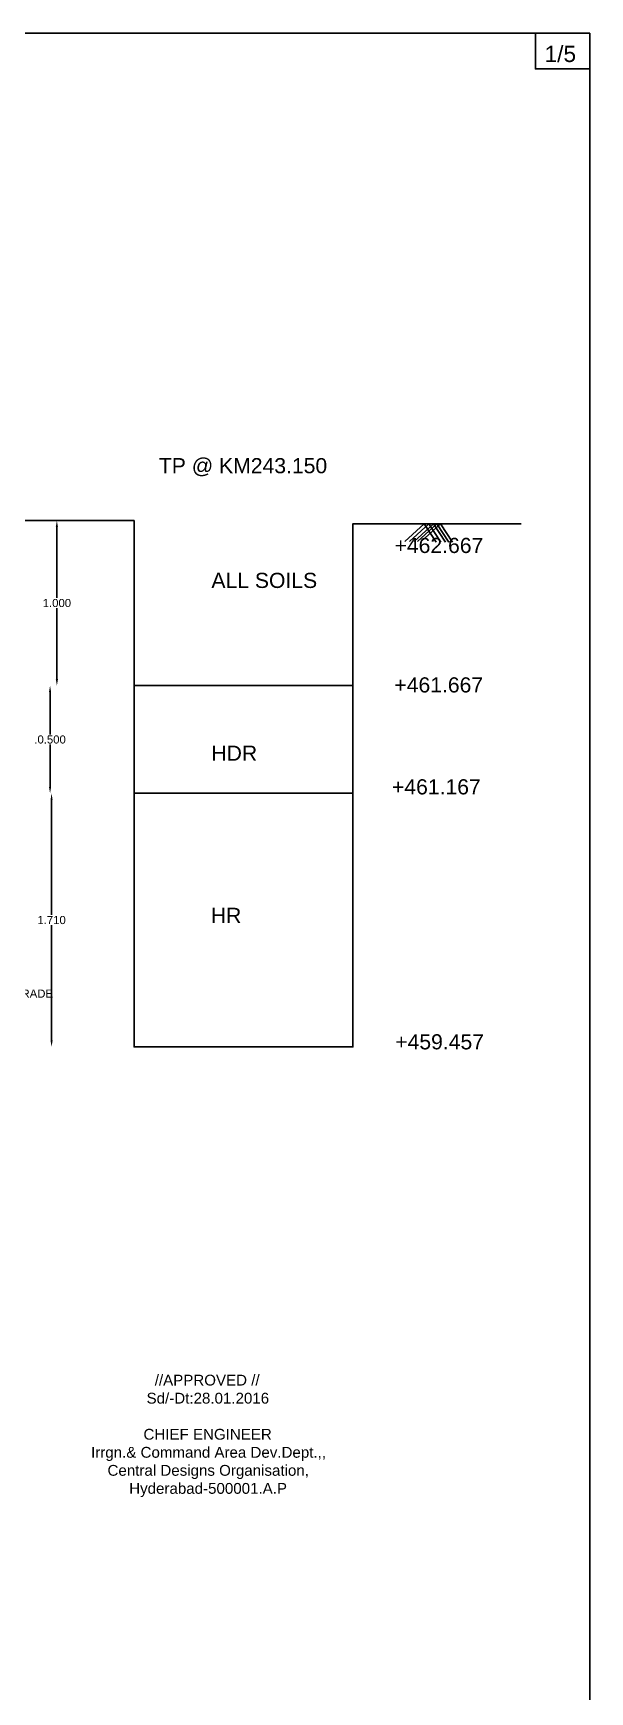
# Model space of a CAD drawing. Header units: inches. Extents: x -10 to 316, y -121 to 110.
# Drawn here: x 264 to 315.5, y -43.3 to 110 of the extents above; entities that cross this region are included whole.
import ezdxf

# ---------------------------------------------------------------- set-up
doc = ezdxf.new("R2010")
doc.units = ezdxf.units.IN
doc.header["$MEASUREMENT"] = 0
doc.layers.add('TEXT', color=1, linetype='Continuous')
doc.styles.get("Standard").update_dxf_attribs({"font": 'arial.ttf', "height": 0.75})
doc.dimstyles.get("Standard").update_dxf_attribs({"dimtxt": 0.75, "dimasz": 0.6, "dimexe": 0.18, "dimexo": 0.0625, "dimgap": 0.09, "dimtad": 0, "dimtih": 1, "dimtoh": 1, "dimdec": 4, "dimzin": 0, "dimdsep": 46, "dimtxsty": 'Standard', "dimcen": 0.09, "dimse1": 1, "dimse2": 1, "dimadec": 0, "dimazin": 0, "dimtfac": 1, "dimtdec": 4, "dimtofl": 0, "dimtmove": 0, "dimatfit": 3, "dimfxl": 1, "dimtolj": 1, "dimtzin": 0, "dimarcsym": 0})

# ---------------------------------------------------------------- blocks, each defined once
blk = doc.blocks.new('*D42')
at = {"color": 0, "lineweight": -2, "transparency": 16777216}
for p, q in [((266.19, 64.33), (266.19, 57.77)), ((266.19, 50.27), (266.19, 56.82))]:
    blk.add_line(p, q, dxfattribs=at)
at = {"color": 0, "transparency": 16777216}
for points in [[(266.09, 64.33), (266.29, 64.33), (266.19, 64.93)], [(266.09, 50.27), (266.29, 50.27), (266.19, 49.67)]]:
    blk.add_solid(points, dxfattribs=at)
at = {"layer": 'Defpoints', "color": 0, "transparency": 16777216}
for p in [(273.33, 64.93), (266.19, 49.67), (273.33, 49.67)]:
    blk.add_point(p, dxfattribs=at)
at = {"color": 0, "transparency": 16777216, "insert": (266.19, 57.3), "char_height": 0.75, "attachment_point": 5}
blk.add_mtext('\\A1;1.000', dxfattribs=at)
blk = doc.blocks.new('*D43')
at = {"color": 0, "lineweight": -2, "transparency": 16777216}
for p, q in [((265.56, 49.07), (265.56, 45.17)), ((265.56, 40.32), (265.56, 44.22))]:
    blk.add_line(p, q, dxfattribs=at)
at = {"color": 0, "transparency": 16777216}
for points in [[(265.46, 49.07), (265.66, 49.07), (265.56, 49.67)], [(265.46, 40.32), (265.66, 40.32), (265.56, 39.72)]]:
    blk.add_solid(points, dxfattribs=at)
at = {"layer": 'Defpoints', "color": 0, "transparency": 16777216}
for p in [(273.33, 49.67), (265.56, 39.72), (273.33, 39.72)]:
    blk.add_point(p, dxfattribs=at)
at = {"color": 0, "transparency": 16777216, "insert": (265.56, 44.69), "char_height": 0.75, "attachment_point": 5}
blk.add_mtext('\\A1;.0.500', dxfattribs=at)
blk = doc.blocks.new('*D44')
at = {"color": 0, "lineweight": -2, "transparency": 16777216}
for p, q in [((265.7, 39.12), (265.7, 28.48)), ((265.7, 16.89), (265.7, 27.53))]:
    blk.add_line(p, q, dxfattribs=at)
at = {"color": 0, "transparency": 16777216}
for points in [[(265.6, 39.12), (265.8, 39.12), (265.7, 39.72)], [(265.6, 16.89), (265.8, 16.89), (265.7, 16.29)]]:
    blk.add_solid(points, dxfattribs=at)
at = {"layer": 'Defpoints', "color": 0, "transparency": 16777216}
for p in [(273.33, 39.72), (265.7, 16.29), (273.33, 16.29)]:
    blk.add_point(p, dxfattribs=at)
at = {"color": 0, "transparency": 16777216, "insert": (265.7, 28.01), "char_height": 0.75, "attachment_point": 5}
blk.add_mtext('\\A1;1.710', dxfattribs=at)

msp = doc.modelspace()

# ---------------------------------------------------------------- linework, layer by layer
at = {"color": 0}
for points in [[(315.50158, 109.95313), (-9.87464, 109.95313), (-9.87464, -120.56317), (315.50158, -120.56317)], [(315.50158, 109.95313), (310.45972, 109.95313), (310.45972, 106.64489), (315.50158, 106.64489)]]:
    msp.add_lwpolyline(points, close=True, dxfattribs=at)
for points in [[(256.11099, 64.92518), (273.33172, 64.92518), (273.33172, 16.29097), (293.57797, 16.29097), (293.57797, 64.62179), (309.13729, 64.62179)], [(298.38511, 62.98388), (300.17749, 64.62179), (301.28593, 62.92496)], [(298.82398, 62.98388), (300.61636, 64.62179), (301.72481, 62.92496)], [(299.25229, 62.98388), (301.04467, 64.62179), (302.15312, 62.92496)], [(299.56484, 62.98388), (301.35722, 64.62179), (302.46567, 62.92496)], [(299.88002, 62.98388), (301.6724, 64.62179), (302.78084, 62.92496)], [(273.33172, 49.66866), (293.57797, 49.66866)], [(273.33172, 39.72324), (293.57797, 39.72324)]]:
    msp.add_lwpolyline(points, dxfattribs=at)

# ---------------------------------------------------------------- texts
at = {"layer": 'TEXT', "color": 0}
for s, height, p in [('1/5', 1.5, (311.31097, 107.28826)), ('TP @ KM243.150', 1.4, (275.62627, 69.29291)), ('+462.667', 1.4, (297.43177, 61.9243)), ('ALL SOILS', 1.4, (280.48722, 58.6942)), ('+461.667', 1.4, (297.4138, 49.03891)), ('HDR', 1.4, (280.48258, 42.73085)), ('+461.167', 1.4, (297.19347, 39.62166)), ('HR', 1.4, (280.4319, 27.74472)), ('450 X 600   TOEWALL   IN   CCM15   GRADE', 0.75, (244.2319, 20.83892)), ('+459.457', 1.4, (297.49438, 16.06434))]:
    msp.add_text(s, height=height, dxfattribs=at).set_placement(p)
at = {"layer": 'TEXT', "color": 0, "insert": (268.34547, -13.99644), "char_height": 1, "width": 23.5001486, "attachment_point": 1}
msp.add_mtext('\\pi6.8981;//APPROVED //\\P\\pi6.144;Sd/-Dt:28.01.2016\\P\\pi11.75;\\P\\pi5.8558;CHIEF ENGINEER  \\P\\pi1.0076;Irrgn.& Command Area Dev.Dept.,, \\P\\pi2.5291;Central Designs Organisation, \\P\\pi4.5359;Hyderabad-500001.A.P', dxfattribs=at)

# ---------------------------------------------------------------- dimensions: what is measured, and where the dimension line sits
at = {"color": 0}
for base, p1, p2, text, picture, middle in [((266.18975, 49.66866), (273.33172, 64.92518), (273.33172, 49.66866), '1.000', '*D42', (266.18975, 57.29692)), ((265.56034, 39.72324), (273.33172, 49.66669), (273.33172, 39.72324), '.0.500', '*D43', (265.56034, 44.69496)), ((265.70288, 16.29097), (273.33172, 39.72324), (273.33172, 16.29097), '1.710', '*D44', (265.70288, 28.0071))]:
    dim = msp.add_linear_dim(base=base, p1=p1, p2=p2, angle=90, text=text, dimstyle='Standard', dxfattribs=at)
    dim.commit()
    dim.dimension.update_dxf_attribs({"geometry": picture, "text_midpoint": middle})

doc.saveas('drawing.dxf')
